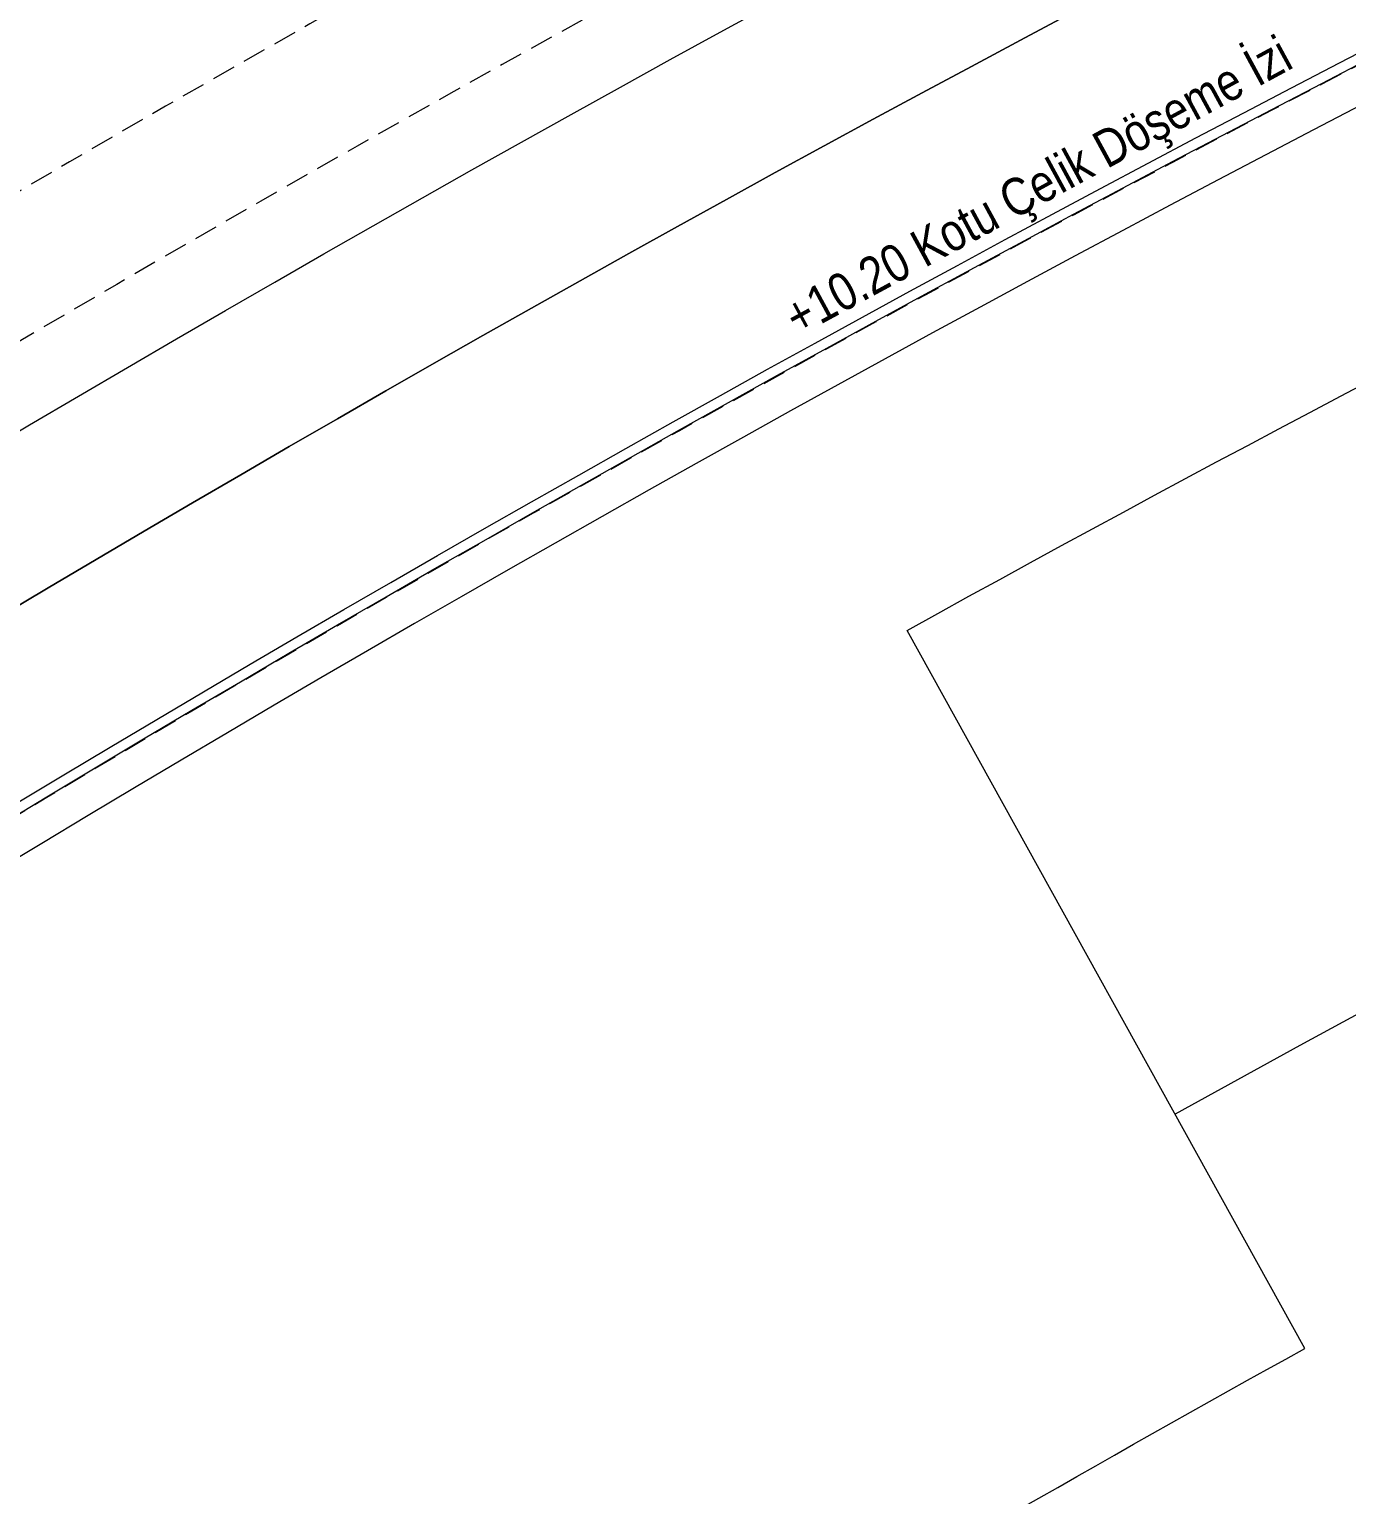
# Model space of a CAD drawing. Extents: x -2050 to 29725, y -1777 to 6820.
# Drawn here: x 13341.9 to 13693.9, y 1065.5 to 1457.1 of the extents above; entities that cross this region are included whole.
import ezdxf

# ---------------------------------------------------------------- set-up
doc = ezdxf.new("R2010")
doc.units = 0
doc.header["$LTSCALE"] = 25
doc.header["$MEASUREMENT"] = 0
doc.linetypes.add('DOT2', pattern=[0.125, 0, -0.125])
doc.linetypes.add('HIDDEN', pattern=[0.375, 0.25, -0.125])
doc.layers.get('0').update_dxf_attribs({"color": 9, "lineweight": 9})
for name, color, linetype, lineweight in [('06B', 9, 'Continuous', 9), ('06C', 9, 'Continuous', 9), ('06D', 9, 'Continuous', 9), ('20', 9, 'DOT2', 9), ('21', 9, 'Continuous', 9), ('40', 9, 'Continuous', 9), ('40B', 9, 'Continuous', 9)]:
    doc.layers.add(name, color=color, linetype=linetype, lineweight=lineweight)
doc.styles.add('MuuM_TEXT-STANDART', font='ARIALN.TTF')

# ---------------------------------------------------------------- blocks, each defined once
blk = doc.blocks.new('p-2. kat planı')
at = {"layer": '20', "linetype": 'HIDDEN'}
blk.add_lwpolyline([(16671.49, 2158.03, 0.152192), (13054.42, 1065.28, 0.152192)], format="xyb", dxfattribs=at)
at = {"layer": '40'}
blk.add_lwpolyline([(13054.42, 704.15, -0.030791), (13682.75, 1104.54), (13576.46, 1296.45, -0.024013), (14116.78, 1562.65), (14175.16, 1426.96), (14212.09, 1442.78), (14154.09, 1578.71, -0.023167), (14698.59, 1781.77), (14742.74, 1640.76), (14781.91, 1653.34), (14736.69, 1793.87, -0.023228), (15300.09, 1942.43), (15330.55, 1797.88), (15369.84, 1806.22), (15339.16, 1950.68, -0.024001), (15933.76, 2044.81), (15957.63, 1826.73, -0.029535), (16671.45, 1862.43), (16671.45, 2206.09), (16650.5, 2206.09, 0.149972), (13055.87, 1124.03), (13054.42, 1124.03)], format="xyb", close=True, dxfattribs=at)
at = {"layer": '40B'}
blk.add_lwpolyline([(13052.5, 1837.5), (13052.5, 1065.5), (13054.42, 1065.5, -0.152186), (16671.45, 2158.21), (16671.45, 2226.09), (16672.5, 2226.09), (16672.5, 2372.5), (15945, 2372.5), (15945, 2365), (14187.5, 2363), (14187.5, 2825), (13845, 2825), (13845, 1845), (13845, 1837.5)], format="xyb", close=True, dxfattribs=at)
blk = doc.blocks.new('p-egikduvar')
at = {"layer": '06D'}
for points in [[(-106.29, 191.91, -0.024013), (434.02, 458.11, -13.411976)], [(-628.33, 19.48), (-628.33, -400.4, -0.030791), (0, 0), (-106.29, 191.91)]]:
    blk.add_lwpolyline(points, format="xyb", dxfattribs=at)

msp = doc.modelspace()

# ---------------------------------------------------------------- linework, layer by layer
at = {"layer": '06B'}
for points in [[(13055.87, 1124.03, -0.149972), (16650.5, 2206.09)], [(13033.61, 1157.26, -0.075525), (14783.96, 1979.92, -0.075525)]]:
    msp.add_lwpolyline(points, format="xyb", dxfattribs=at)
at = {"layer": '06C'}
msp.add_lwpolyline([(13124.69, 1100.45), (13117.7, 1111.05, -0.146397), (16605.5, 2161.14), (16605.5, 2148.44, 0.146396), (13124.69, 1100.45, 3.321415)], format="xyb", dxfattribs=at)
at = {"layer": '06D'}
msp.add_lwpolyline([(15949.84, 1897.89, 0.099521), (13648.07, 1167.17, 0.099521)], format="xyb", dxfattribs=at)
at = {"layer": '20', "linetype": 'HIDDEN'}
for points in [[(13074.5, 1250.48, -0.146575), (16650.5, 2301.36, -0.146575)], [(13074.5, 1209.1, -0.147553), (16652.5, 2266.71)]]:
    msp.add_lwpolyline(points, format="xyb", dxfattribs=at)

# ---------------------------------------------------------------- block references
msp.add_blockref('p-2. kat planı', (0, 0))
at = {"layer": '06D'}
msp.add_blockref('p-egikduvar', (13682.75, 1104.54), dxfattribs=at)

# ---------------------------------------------------------------- texts
at = {"layer": '21', "style": 'MuuM_TEXT-STANDART'}
msp.add_text('+10.20 Kotu Çelik Döşeme İzi', height=10, rotation=28.5004, dxfattribs=at).set_placement((13547.31, 1374.89))

doc.saveas('drawing.dxf')
